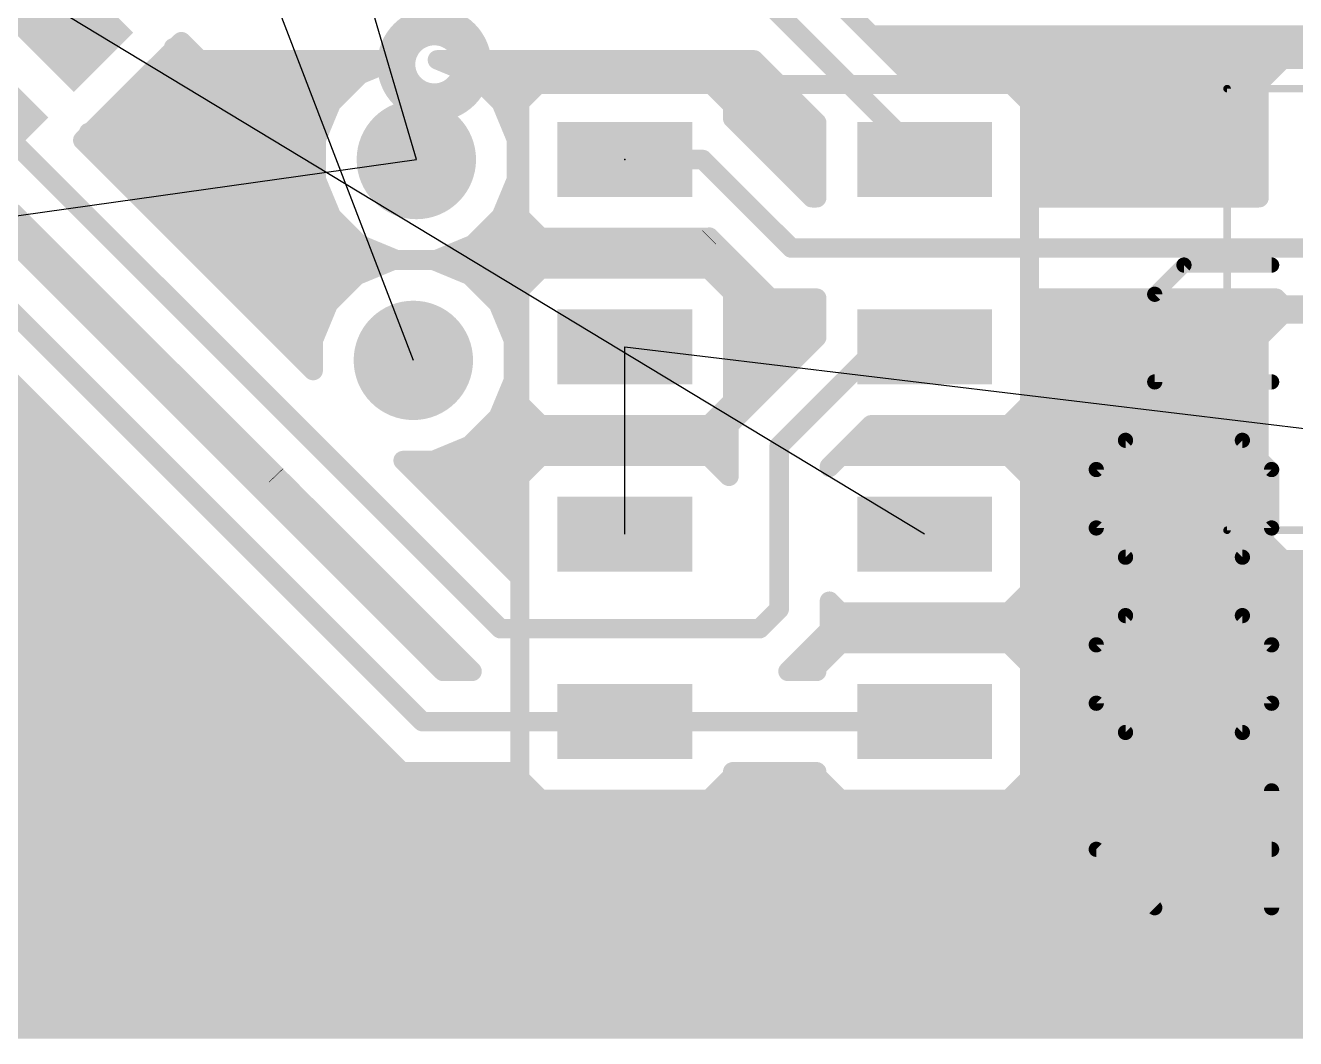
# Model space of a CAD drawing. Extents: x -13 to 61, y -28 to 85.
# Drawn here: x 29 to 37.47, y 44.14 to 50.89 of the extents above; entities that cross this region are included whole.
import ezdxf

# ---------------------------------------------------------------- set-up
doc = ezdxf.new("R2010")
doc.units = 0
for name, color, linetype in [('1', 22, 'CONTINUOUS'), ('18', 82, 'CONTINUOUS'), ('19', 53, 'CONTINUOUS'), ('21', 253, 'CONTINUOUS'), ('23', 7, 'CONTINUOUS'), ('27', 253, 'CONTINUOUS'), ('39', 22, 'CONTINUOUS'), ('51', 253, 'CONTINUOUS')]:
    doc.layers.add(name, color=color, linetype=linetype)

# ---------------------------------------------------------------- blocks, each defined once
blk = doc.blocks.new('RECT')
blk.add_solid([(-0.5, -0.5), (0.5, -0.5), (-0.5, 0.5), (0.5, 0.5)])
blk = doc.blocks.new('ROUNDV')
at = {"const_width": 0.5}
blk.add_lwpolyline([(0, -0.25, 1), (0, 0.25, 1), (0, -0.25)], format="xyb", dxfattribs=at)

msp = doc.modelspace()

# ---------------------------------------------------------------- linework, layer by layer
at = {"layer": '1', "const_width": 0.13}
for points in [[(34.9538, 50.52), (34.1388, 51.335)], [(34, 51), (35, 50)], [(30.0032, 50.7464), (30.043, 50.7862)], [(30.043, 50.7862), (30.1642, 50.665)], [(34.6438, 50.83), (49.3508, 50.83)], [(29.4376, 50.1807), (29.9909, 50.734)], [(29.9568, 50.7), (30.1292, 50.7)], [(29.9909, 50.734), (29.9909, 50.7464)], [(29.9909, 50.7464), (30.0032, 50.7464)], [(34.7738, 50.7), (49.3508, 50.7)], [(30.1642, 50.665), (31.4694, 50.665)], [(31.4694, 50.665), (31.2315, 50.5665)], [(31.9885, 50.5665), (31.7506, 50.665)], [(31.7506, 50.665), (33.8612, 50.665)], [(33.8612, 50.665), (34.28, 50.2462)], [(37.3882, 50.67), (37.23, 50.5118)], [(38.6118, 50.67), (37.3882, 50.67)], [(29.8268, 50.57), (31.24, 50.57)], [(31.2315, 50.5665), (31.0435, 50.3785)], [(31.98, 50.57), (33.9562, 50.57)], [(32.1765, 50.3785), (31.9885, 50.5665)], [(32.4382, 50.52), (32.28, 50.3618)], [(33.5618, 50.52), (32.4382, 50.52)], [(33.72, 50.3618), (33.5618, 50.52)], [(34.9038, 50.57), (37.2882, 50.57)], [(35.5618, 50.52), (34.9538, 50.52)], [(35.72, 50.3618), (35.5618, 50.52)], [(37.23, 50.5118), (37.23, 49.745)], [(30.9102, 48.13), (28.5355, 50.5047)], [(29.6968, 50.44), (31.105, 50.44)], [(32.115, 50.44), (32.3582, 50.44)], [(33.6418, 50.44), (34.0862, 50.44)], [(35.6418, 50.44), (37.23, 50.44)], [(31.0435, 50.3785), (30.9418, 50.1329)], [(32.2782, 50.1329), (32.1765, 50.3785)], [(32.28, 50.3618), (32.28, 49.6382)], [(33.72, 50.2738), (33.72, 50.3618)], [(35.72, 49.745), (35.72, 50.3618)], [(29.5668, 50.31), (31.0152, 50.31)], [(32.2048, 50.31), (32.28, 50.31)], [(33.72, 50.31), (34.2162, 50.31)], [(33.855, 50.1388), (33.72, 50.2738)], [(35.72, 50.31), (37.23, 50.31)], [(29.4252, 50.1683), (29.4252, 50.1807)], [(29.4252, 50.1807), (29.4376, 50.1807)], [(29.4252, 50.18), (30.9613, 50.18)], [(32.2587, 50.18), (32.28, 50.18)], [(33.8138, 50.18), (34.28, 50.18)], [(34.28, 50.2462), (34.28, 49.745)], [(35.72, 50.18), (37.23, 50.18)], [(29.3854, 50.1286), (29.4252, 50.1683)], [(30.9218, 48.5922), (29.3854, 50.1286)], [(30.9418, 50.1329), (30.9418, 49.8671)], [(32.2782, 49.8671), (32.2782, 50.1329)], [(34.2488, 49.745), (33.855, 50.1388)], [(29.464, 50.05), (30.9418, 50.05)], [(32.2782, 50.05), (32.28, 50.05)], [(33.9438, 50.05), (34.28, 50.05)], [(35.72, 50.05), (37.23, 50.05)], [(27.9698, 49.9302), (31.65, 46.25)], [(29.594, 49.92), (30.9418, 49.92)], [(32.2782, 49.92), (32.28, 49.92)], [(33.52, 50), (33, 50)], [(34.11, 49.41), (33.52, 50)], [(34.0738, 49.92), (34.28, 49.92)], [(35.72, 49.92), (37.23, 49.92)], [(30.9418, 49.8671), (31.0435, 49.6215)], [(32.1765, 49.6215), (32.2782, 49.8671)], [(29.724, 49.79), (30.9737, 49.79)], [(32.2463, 49.79), (32.28, 49.79)], [(34.2038, 49.79), (34.28, 49.79)], [(35.72, 49.79), (37.23, 49.79)], [(34.28, 49.745), (34.2488, 49.745)], [(37.23, 49.745), (35.72, 49.745)], [(28.9116, 49.6548), (30.6729, 47.8936)], [(29.854, 49.66), (31.0276, 49.66)], [(31.0435, 49.6215), (31.2315, 49.4335)], [(31.9885, 49.4335), (32.1765, 49.6215)], [(32.1924, 49.66), (32.28, 49.66)], [(32.28, 49.6382), (32.4382, 49.48)], [(31.7888, 46.585), (28.8153, 49.5585)], [(28.8438, 49.53), (29.0364, 49.53)], [(29.984, 49.53), (31.135, 49.53)], [(32.085, 49.53), (32.3882, 49.53)], [(31.2315, 49.4335), (31.4771, 49.3318)], [(31.7429, 49.3318), (31.9885, 49.4335)], [(32.4382, 49.48), (33.5618, 49.48)], [(33.5618, 49.48), (33.564, 49.4822)], [(33.564, 49.4822), (33.9712, 49.075)], [(37.56, 49.41), (34.11, 49.41)], [(28.9738, 49.4), (29.1664, 49.4)], [(30.114, 49.4), (31.3124, 49.4)], [(31.4571, 49.3282), (31.2115, 49.2265)], [(31.7229, 49.3282), (31.4571, 49.3282)], [(31.4771, 49.3318), (31.7429, 49.3318)], [(31.9685, 49.2265), (31.7229, 49.3282)], [(31.9076, 49.4), (33.6462, 49.4)], [(29.1038, 49.27), (29.2964, 49.27)], [(30.244, 49.27), (31.3166, 49.27)], [(31.8634, 49.27), (33.7762, 49.27)], [(32.4382, 49.27), (32.28, 49.1118)], [(33.5618, 49.27), (32.4382, 49.27)], [(33.72, 49.1118), (33.5618, 49.27)], [(31.2115, 49.2265), (31.0235, 49.0385)], [(32.1565, 49.0385), (31.9685, 49.2265)], [(28.3415, 49.0847), (31.315, 46.1112)], [(29.2338, 49.14), (29.4264, 49.14)], [(30.374, 49.14), (31.125, 49.14)], [(32.055, 49.14), (32.3082, 49.14)], [(32.28, 49.1118), (32.28, 48.3882)], [(33.6918, 49.14), (33.9062, 49.14)], [(33.72, 48.3882), (33.72, 49.1118)], [(33.9712, 49.075), (34.28, 49.075)], [(34.28, 49.075), (34.28, 48.8138)], [(35.72, 48.3882), (35.72, 49.075)], [(35.72, 49.075), (37.3432, 49.075)], [(37.3432, 49.075), (37.3882, 49.03)], [(29.3638, 49.01), (29.5564, 49.01)], [(30.504, 49.01), (31.0117, 49.01)], [(31.0235, 49.0385), (30.9218, 48.7929)], [(32.2582, 48.7929), (32.1565, 49.0385)], [(32.1683, 49.01), (32.28, 49.01)], [(33.72, 49.01), (34.28, 49.01)], [(35.72, 49.01), (49.3508, 49.01)], [(37.3882, 49.03), (38.6118, 49.03)], [(37.3882, 48.97), (37.23, 48.8118)], [(38.6118, 48.97), (37.3882, 48.97)], [(29.4938, 48.88), (29.6864, 48.88)], [(30.634, 48.88), (30.9579, 48.88)], [(32.2221, 48.88), (32.28, 48.88)], [(33.72, 48.88), (34.28, 48.88)], [(35.72, 48.88), (37.2982, 48.88)], [(29.6238, 48.75), (29.8164, 48.75)], [(30.764, 48.75), (30.9218, 48.75)], [(30.9218, 48.7929), (30.9218, 48.5922)], [(32.2582, 48.5271), (32.2582, 48.7929)], [(32.2582, 48.75), (32.28, 48.75)], [(34.28, 48.8138), (33.695, 48.2288)], [(33.72, 48.75), (34.2162, 48.75)], [(34.03, 48.09), (34.69, 48.75)], [(34.69, 48.75), (35, 48.75)], [(35.72, 48.75), (37.23, 48.75)], [(37.23, 48.8118), (37.23, 47.4882)], [(29.7538, 48.62), (29.9464, 48.62)], [(30.894, 48.62), (30.9218, 48.62)], [(32.2582, 48.62), (32.28, 48.62)], [(33.72, 48.62), (34.0862, 48.62)], [(35.72, 48.62), (37.23, 48.62)], [(29.8838, 48.49), (30.0764, 48.49)], [(32.1565, 48.2815), (32.2582, 48.5271)], [(32.2428, 48.49), (32.28, 48.49)], [(33.72, 48.49), (33.9562, 48.49)], [(35.72, 48.49), (37.23, 48.49)], [(27.6168, 48.36), (29.0662, 48.36)], [(30.0138, 48.36), (30.2064, 48.36)], [(32.189, 48.36), (32.3082, 48.36)], [(32.28, 48.3882), (32.4382, 48.23)], [(33.5618, 48.23), (33.72, 48.3882)], [(33.6918, 48.36), (33.8262, 48.36)], [(35.5618, 48.23), (35.72, 48.3882)], [(35.6918, 48.36), (37.23, 48.36)], [(27.4868, 48.23), (29.1962, 48.23)], [(30.1438, 48.23), (30.3364, 48.23)], [(31.9685, 48.0935), (32.1565, 48.2815)], [(32.105, 48.23), (32.4382, 48.23)], [(32.4382, 48.23), (33.5618, 48.23)], [(33.5618, 48.23), (33.6962, 48.23)], [(33.695, 48.2288), (33.695, 47.9512)], [(34.365, 47.9512), (34.6438, 48.23)], [(34.6438, 48.23), (35.5618, 48.23)], [(35.5618, 48.23), (37.23, 48.23)], [(27.3568, 48.1), (29.3262, 48.1)], [(30.2738, 48.1), (30.4664, 48.1)], [(31.0102, 48.0298), (30.9102, 48.13)], [(31.7229, 47.9918), (31.9685, 48.0935)], [(31.975, 48.1), (33.695, 48.1)], [(34.03, 48.09), (34.03, 47)], [(34.5138, 48.1), (37.23, 48.1)], [(27.2268, 47.97), (29.4562, 47.97)], [(30.4038, 47.97), (30.5964, 47.97)], [(32.17, 46.87), (31.0102, 48.0298)], [(32.28, 47.2338), (31.522, 47.9918)], [(31.522, 47.9918), (31.7229, 47.9918)], [(31.5438, 47.97), (32.3882, 47.97)], [(32.4382, 48.02), (32.28, 47.8618)], [(33.5618, 48.02), (32.4382, 48.02)], [(33.695, 47.8868), (33.5618, 48.02)], [(33.6118, 47.97), (33.695, 47.97)], [(34.4382, 48.02), (34.365, 47.9468)], [(34.3838, 47.97), (34.3882, 47.97)], [(35.5618, 48.02), (34.4382, 48.02)], [(35.72, 47.8618), (35.5618, 48.02)], [(35.6118, 47.97), (37.23, 47.97)], [(30.6729, 47.8936), (30.6752, 47.8912)], [(30.6752, 47.8912), (30.6752, 47.891)], [(30.6752, 47.891), (30.7724, 47.7938)], [(33.695, 47.9512), (33.695, 47.8868)], [(34.365, 47.9468), (34.365, 47.9512)], [(27.0968, 47.84), (29.5862, 47.84)], [(30.5338, 47.84), (30.7262, 47.84)], [(31.6738, 47.84), (32.28, 47.84)], [(32.28, 47.8618), (32.28, 47.2338)], [(35.72, 47.1382), (35.72, 47.8618)], [(35.72, 47.84), (37.23, 47.84)], [(30.7724, 47.7938), (30.8711, 47.6949)], [(26.9668, 47.71), (29.7162, 47.71)], [(30.6638, 47.71), (30.8561, 47.71)], [(30.8711, 47.6949), (30.8713, 47.6949)], [(30.8713, 47.6949), (31.9812, 46.585)], [(31.8038, 47.71), (32.28, 47.71)], [(35.72, 47.71), (37.23, 47.71)], [(26.8368, 47.58), (29.8462, 47.58)], [(30.7938, 47.58), (30.9862, 47.58)], [(31.9338, 47.58), (32.28, 47.58)], [(35.72, 47.58), (37.23, 47.58)], [(37.23, 47.4882), (37.3882, 47.33)], [(26.7068, 47.45), (29.9762, 47.45)], [(30.9238, 47.45), (31.1162, 47.45)], [(32.0638, 47.45), (32.28, 47.45)], [(35.72, 47.45), (37.2682, 47.45)], [(0.6492, 47.32), (30.1062, 47.32)], [(31.0538, 47.32), (31.2462, 47.32)], [(32.1938, 47.32), (32.28, 47.32)], [(35.72, 47.32), (49.3508, 47.32)], [(37.3882, 47.33), (38.6118, 47.33)], [(0.6492, 47.19), (30.2362, 47.19)], [(31.1838, 47.19), (31.3762, 47.19)], [(35.5618, 46.98), (35.72, 47.1382)], [(35.72, 47.19), (49.3508, 47.19)], [(0.6492, 47.06), (30.3662, 47.06)], [(31.3138, 47.06), (31.5062, 47.06)], [(34.365, 46.8612), (34.365, 47.0532)], [(34.365, 47.0532), (34.4382, 46.98)], [(35.6418, 47.06), (49.3508, 47.06)], [(34.03, 47), (33.9, 46.87)], [(34.4382, 46.98), (35.5618, 46.98)], [(0.6492, 46.93), (30.4962, 46.93)], [(31.4438, 46.93), (31.6362, 46.93)], [(33.9, 46.87), (32.17, 46.87)], [(34.365, 46.93), (49.3508, 46.93)], [(0.6492, 46.8), (30.6262, 46.8)], [(31.5738, 46.8), (31.7662, 46.8)], [(34.235, 46.7312), (34.365, 46.8612)], [(34.3038, 46.8), (49.3508, 46.8)], [(34.0888, 46.585), (34.235, 46.7312)], [(34.235, 46.7312), (34.235, 46.7312)], [(34.4382, 46.77), (34.28, 46.6118)], [(35.5618, 46.77), (34.4382, 46.77)], [(35.72, 46.6118), (35.5618, 46.77)], [(0.6492, 46.67), (30.7562, 46.67)], [(31.7038, 46.67), (31.8962, 46.67)], [(34.1738, 46.67), (34.3382, 46.67)], [(35.6618, 46.67), (49.3508, 46.67)], [(0.6492, 46.54), (30.8862, 46.54)], [(31.9812, 46.585), (31.7888, 46.585)], [(34.28, 46.585), (34.0888, 46.585)], [(34.28, 46.6118), (34.28, 46.585)], [(35.72, 45.8882), (35.72, 46.6118)], [(35.72, 46.54), (49.3508, 46.54)], [(0.6492, 46.41), (31.0162, 46.41)], [(35.72, 46.41), (49.3508, 46.41)], [(0.6492, 46.28), (31.1462, 46.28)], [(35.72, 46.28), (49.3508, 46.28)], [(31.65, 46.25), (33, 46.25)], [(35, 46.25), (33, 46.25)], [(0.6492, 46.15), (31.2762, 46.15)], [(31.315, 46.1112), (31.5112, 45.915)], [(35.72, 46.15), (49.3508, 46.15)], [(0.6492, 46.02), (31.4062, 46.02)], [(35.72, 46.02), (49.3508, 46.02)], [(0.6492, 45.89), (32.28, 45.89)], [(31.5112, 45.915), (32.28, 45.915)], [(32.28, 45.915), (32.28, 45.8882)], [(32.28, 45.8882), (32.4382, 45.73)], [(33.5618, 45.73), (33.72, 45.8882)], [(33.72, 45.8882), (33.72, 45.915)], [(33.72, 45.915), (34.28, 45.915)], [(33.72, 45.89), (34.28, 45.89)], [(34.28, 45.915), (34.28, 45.8882)], [(34.28, 45.8882), (34.4382, 45.73)], [(35.5618, 45.73), (35.72, 45.8882)], [(35.72, 45.89), (49.3508, 45.89)], [(0.6492, 45.76), (32.4082, 45.76)], [(32.4382, 45.73), (33.5618, 45.73)], [(33.5918, 45.76), (34.4082, 45.76)], [(34.4382, 45.73), (35.5618, 45.73)], [(35.5918, 45.76), (49.3508, 45.76)], [(0.6492, 45.63), (49.3508, 45.63)], [(0.6492, 45.5), (49.3508, 45.5)], [(0.6492, 45.37), (49.3508, 45.37)], [(0.6492, 45.24), (49.3508, 45.24)], [(0.6492, 45.11), (49.3508, 45.11)], [(0.6492, 44.98), (49.3508, 44.98)], [(0.6492, 44.85), (49.3508, 44.85)], [(0.6492, 44.72), (49.3508, 44.72)], [(0.6492, 44.59), (49.3508, 44.59)], [(0.6492, 44.46), (49.3508, 44.46)], [(0.6492, 44.33), (49.3508, 44.33)], [(0.6492, 44.2), (49.3508, 44.2)]]:
    msp.add_lwpolyline(points, dxfattribs=at)
at = {"layer": '1', "const_width": 0.065}
for points in [[(30.066, 50.8091, 1), (30.02, 50.7632)], [(30.066, 50.7632, 1), (30.02, 50.8091)], [(34.6438, 50.8625, 1), (34.6438, 50.7975)], [(29.9568, 50.7325, 1), (29.9568, 50.6675)], [(30.0234, 50.7464, 1), (29.9584, 50.7464)], [(29.9909, 50.7789, 1), (29.9909, 50.7139)], [(29.9584, 50.734, 1), (30.0234, 50.734)], [(30.0138, 50.711, 1), (29.9679, 50.757)], [(29.9803, 50.7694, 1), (30.0262, 50.7234)], [(30.0032, 50.7139, 1), (30.0032, 50.7789)], [(30.1292, 50.6675, 1), (30.1292, 50.7325)], [(34.7738, 50.7325, 1), (34.7738, 50.6675)], [(30.1642, 50.6975, 1), (30.1642, 50.6325)], [(30.1412, 50.642, 1), (30.1872, 50.688)], [(31.4818, 50.635, 1), (31.4569, 50.695)], [(31.4694, 50.6325, 1), (31.4694, 50.6975)], [(31.7506, 50.6975, 1), (31.7506, 50.6325)], [(31.7631, 50.695, 1), (31.7382, 50.635)], [(33.8842, 50.688, 1), (33.8383, 50.642)], [(33.8612, 50.6325, 1), (33.8612, 50.6975)], [(37.3882, 50.7025, 1), (37.3882, 50.6375)], [(37.4111, 50.647, 1), (37.3652, 50.693)], [(29.8268, 50.6025, 1), (29.8268, 50.5375)], [(31.2191, 50.5965, 1), (31.2439, 50.5364)], [(31.2545, 50.5435, 1), (31.2085, 50.5894)], [(31.24, 50.5375, 1), (31.24, 50.6025)], [(31.98, 50.6025, 1), (31.98, 50.5375)], [(32.0115, 50.5894, 1), (31.9655, 50.5435)], [(31.9761, 50.5364, 1), (32.0009, 50.5965)], [(32.4382, 50.5525, 1), (32.4382, 50.4875)], [(32.4611, 50.497, 1), (32.4152, 50.543)], [(33.5848, 50.543, 1), (33.5389, 50.497)], [(33.5618, 50.4875, 1), (33.5618, 50.5525)], [(33.9562, 50.5375, 1), (33.9562, 50.6025)], [(34.9038, 50.6025, 1), (34.9038, 50.5375)], [(34.9538, 50.5525, 1), (34.9538, 50.4875)], [(34.9308, 50.497, 1), (34.9767, 50.543)], [(35.5848, 50.543, 1), (35.5389, 50.497)], [(35.5618, 50.4875, 1), (35.5618, 50.5525)], [(37.2625, 50.5118, 1), (37.1975, 50.5118)], [(37.2882, 50.5375, 1), (37.2882, 50.6025)], [(29.6968, 50.4725, 1), (29.6968, 50.4075)], [(31.105, 50.4075, 1), (31.105, 50.4725)], [(32.115, 50.4725, 1), (32.115, 50.4075)], [(32.3582, 50.4075, 1), (32.3582, 50.4725)], [(33.6418, 50.4725, 1), (33.6418, 50.4075)], [(34.0862, 50.4075, 1), (34.0862, 50.4725)], [(35.6418, 50.4725, 1), (35.6418, 50.4075)], [(37.207, 50.5348, 1), (37.253, 50.4889)], [(37.23, 50.4075, 1), (37.23, 50.4725)], [(31.0205, 50.4015, 1), (31.0665, 50.3555)], [(31.0736, 50.3661, 1), (31.0135, 50.3909)], [(32.2065, 50.3909, 1), (32.1464, 50.3661)], [(32.1535, 50.3555, 1), (32.1994, 50.4015)], [(32.3125, 50.3618, 1), (32.2475, 50.3618)], [(32.257, 50.3848, 1), (32.303, 50.3389)], [(33.7525, 50.3618, 1), (33.6875, 50.3618)], [(33.697, 50.3389, 1), (33.743, 50.3848)], [(35.7525, 50.3618, 1), (35.6875, 50.3618)], [(35.697, 50.3389, 1), (35.743, 50.3848)], [(29.5668, 50.3425, 1), (29.5668, 50.2775)], [(31.0152, 50.2775, 1), (31.0152, 50.3425)], [(32.2048, 50.3425, 1), (32.2048, 50.2775)], [(32.28, 50.2775, 1), (32.28, 50.3425)], [(33.72, 50.3425, 1), (33.72, 50.2775)], [(33.743, 50.2967, 1), (33.697, 50.2508)], [(34.2162, 50.2775, 1), (34.2162, 50.3425)], [(35.72, 50.3425, 1), (35.72, 50.2775)], [(37.23, 50.2775, 1), (37.23, 50.3425)], [(29.4577, 50.1807, 1), (29.3927, 50.1807)], [(29.4252, 50.2132, 1), (29.4252, 50.1482)], [(29.4252, 50.2125, 1), (29.4252, 50.1475)], [(29.4376, 50.1482, 1), (29.4376, 50.2132)], [(30.9613, 50.1475, 1), (30.9613, 50.2125)], [(32.2587, 50.2125, 1), (32.2587, 50.1475)], [(32.28, 50.1475, 1), (32.28, 50.2125)], [(33.6875, 50.2738, 1), (33.7525, 50.2738)], [(33.8138, 50.2125, 1), (33.8138, 50.1475)], [(34.3125, 50.2462, 1), (34.2475, 50.2462)], [(34.257, 50.2233, 1), (34.303, 50.2692)], [(34.28, 50.1475, 1), (34.28, 50.2125)], [(35.72, 50.2125, 1), (35.72, 50.1475)], [(37.23, 50.1475, 1), (37.23, 50.2125)], [(29.4084, 50.1515, 1), (29.3624, 50.1056)], [(29.3624, 50.1515, 1), (29.4084, 50.1056)], [(29.3927, 50.1683, 1), (29.4577, 50.1683)], [(29.4481, 50.1453, 1), (29.4022, 50.1913)], [(29.4146, 50.2037, 1), (29.4605, 50.1577)], [(30.9743, 50.1329, 1), (30.9093, 50.1329)], [(30.9118, 50.1453, 1), (30.9718, 50.1205)], [(32.3107, 50.1329, 1), (32.2457, 50.1329)], [(32.2482, 50.1205, 1), (32.3082, 50.1453)], [(33.878, 50.1617, 1), (33.832, 50.1158)], [(33.832, 50.1158, 1), (33.878, 50.1617)], [(29.464, 50.0825, 1), (29.464, 50.0175)], [(30.9418, 50.0175, 1), (30.9418, 50.0825)], [(32.2782, 50.0825, 1), (32.2782, 50.0175)], [(32.28, 50.0175, 1), (32.28, 50.0825)], [(33.9438, 50.0825, 1), (33.9438, 50.0175)], [(34.28, 50.0175, 1), (34.28, 50.0825)], [(35.72, 50.0825, 1), (35.72, 50.0175)], [(37.23, 50.0175, 1), (37.23, 50.0825)], [(29.594, 49.9525, 1), (29.594, 49.8875)], [(30.9418, 49.8875, 1), (30.9418, 49.9525)], [(32.2782, 49.9525, 1), (32.2782, 49.8875)], [(32.28, 49.8875, 1), (32.28, 49.9525)], [(33, 50.0325, 1), (33, 49.9675)], [(33.543, 50.023, 1), (33.497, 49.977)], [(33.52, 49.9675, 1), (33.52, 50.0325)], [(34.0738, 49.9525, 1), (34.0738, 49.8875)], [(34.28, 49.8875, 1), (34.28, 49.9525)], [(34.977, 49.977, 1), (35.023, 50.023)], [(35.72, 49.9525, 1), (35.72, 49.8875)], [(37.23, 49.8875, 1), (37.23, 49.9525)], [(30.9718, 49.8795, 1), (30.9118, 49.8546)], [(30.9093, 49.8671, 1), (30.9743, 49.8671)], [(32.2457, 49.8671, 1), (32.3107, 49.8671)], [(32.3082, 49.8546, 1), (32.2482, 49.8795)], [(29.724, 49.8225, 1), (29.724, 49.7575)], [(30.9737, 49.7575, 1), (30.9737, 49.8225)], [(32.2463, 49.8225, 1), (32.2463, 49.7575)], [(32.28, 49.7575, 1), (32.28, 49.8225)], [(34.2038, 49.8225, 1), (34.2038, 49.7575)], [(34.28, 49.7575, 1), (34.28, 49.8225)], [(35.72, 49.8225, 1), (35.72, 49.7575)], [(37.23, 49.7575, 1), (37.23, 49.8225)], [(34.2488, 49.7775, 1), (34.2488, 49.7125)], [(34.2258, 49.722, 1), (34.2717, 49.768)], [(34.2475, 49.745, 1), (34.3125, 49.745)], [(34.28, 49.7125, 1), (34.28, 49.7775)], [(35.72, 49.7775, 1), (35.72, 49.7125)], [(35.6875, 49.745, 1), (35.7525, 49.745)], [(37.1975, 49.745, 1), (37.2625, 49.745)], [(37.23, 49.7125, 1), (37.23, 49.7775)], [(29.854, 49.6925, 1), (29.854, 49.6275)], [(31.0665, 49.6445, 1), (31.0205, 49.5985)], [(31.0135, 49.6091, 1), (31.0736, 49.6339)], [(31.0276, 49.6275, 1), (31.0276, 49.6925)], [(32.1464, 49.6339, 1), (32.2065, 49.6091)], [(32.1994, 49.5985, 1), (32.1535, 49.6445)], [(32.1924, 49.6925, 1), (32.1924, 49.6275)], [(32.303, 49.6611, 1), (32.257, 49.6152)], [(32.2475, 49.6382, 1), (32.3125, 49.6382)], [(32.28, 49.6275, 1), (32.28, 49.6925)], [(29.0364, 49.4975, 1), (29.0364, 49.5625)], [(29.984, 49.5625, 1), (29.984, 49.4975)], [(31.135, 49.4975, 1), (31.135, 49.5625)], [(32.085, 49.5625, 1), (32.085, 49.4975)], [(32.3882, 49.4975, 1), (32.3882, 49.5625)], [(31.2439, 49.4636, 1), (31.2191, 49.4035)], [(31.2085, 49.4105, 1), (31.2545, 49.4565)], [(31.9655, 49.4565, 1), (32.0115, 49.4105)], [(32.0009, 49.4035, 1), (31.9761, 49.4636)], [(32.4382, 49.5125, 1), (32.4382, 49.4475)], [(32.4152, 49.457, 1), (32.4611, 49.503)], [(33.5388, 49.503, 1), (33.5848, 49.457)], [(33.587, 49.5052, 1), (33.5411, 49.4592)], [(33.587, 49.4592, 1), (33.541, 49.5052)], [(33.5618, 49.4475, 1), (33.5618, 49.5125)], [(34.11, 49.4425, 1), (34.11, 49.3775)], [(28.9738, 49.4325, 1), (28.9738, 49.3675)], [(29.1664, 49.3675, 1), (29.1664, 49.4325)], [(30.114, 49.4325, 1), (30.114, 49.3675)], [(31.3124, 49.3675, 1), (31.3124, 49.4325)], [(31.4571, 49.3607, 1), (31.4571, 49.2957)], [(31.4771, 49.3643, 1), (31.4771, 49.2993)], [(31.4695, 49.2982, 1), (31.4446, 49.3582)], [(31.4646, 49.3018, 1), (31.4895, 49.3618)], [(31.7353, 49.3582, 1), (31.7105, 49.2982)], [(31.7305, 49.3618, 1), (31.7553, 49.3018)], [(31.7229, 49.2957, 1), (31.7229, 49.3607)], [(31.7429, 49.2993, 1), (31.7429, 49.3643)], [(31.9076, 49.4325, 1), (31.9076, 49.3675)], [(33.6462, 49.3675, 1), (33.6462, 49.4325)], [(34.087, 49.387, 1), (34.133, 49.433)], [(29.1038, 49.3025, 1), (29.1038, 49.2375)], [(29.2964, 49.2375, 1), (29.2964, 49.3025)], [(30.244, 49.3025, 1), (30.244, 49.2375)], [(31.3166, 49.2375, 1), (31.3166, 49.3025)], [(31.8634, 49.3025, 1), (31.8634, 49.2375)], [(32.4382, 49.3025, 1), (32.4382, 49.2375)], [(32.4611, 49.247, 1), (32.4152, 49.293)], [(33.5848, 49.293, 1), (33.5389, 49.247)], [(33.5618, 49.2375, 1), (33.5618, 49.3025)], [(33.7762, 49.2375, 1), (33.7762, 49.3025)], [(31.1991, 49.2565, 1), (31.2239, 49.1964)], [(31.2345, 49.2035, 1), (31.1885, 49.2494)], [(31.9915, 49.2494, 1), (31.9455, 49.2035)], [(31.9561, 49.1964, 1), (31.9809, 49.2565)], [(29.2338, 49.1725, 1), (29.2338, 49.1075)], [(29.4264, 49.1075, 1), (29.4264, 49.1725)], [(30.374, 49.1725, 1), (30.374, 49.1075)], [(31.125, 49.1075, 1), (31.125, 49.1725)], [(32.055, 49.1725, 1), (32.055, 49.1075)], [(32.3125, 49.1118, 1), (32.2475, 49.1118)], [(32.257, 49.1348, 1), (32.303, 49.0889)], [(32.3082, 49.1075, 1), (32.3082, 49.1725)], [(33.6918, 49.1725, 1), (33.6918, 49.1075)], [(33.7525, 49.1118, 1), (33.6875, 49.1118)], [(33.697, 49.0889, 1), (33.743, 49.1348)], [(33.9062, 49.1075, 1), (33.9062, 49.1725)], [(33.9712, 49.1075, 1), (33.9712, 49.0425)], [(34.3125, 49.075, 1), (34.2475, 49.075)], [(34.28, 49.0425, 1), (34.28, 49.1075)], [(35.7525, 49.075, 1), (35.6875, 49.075)], [(35.72, 49.1075, 1), (35.72, 49.0425)], [(37.3661, 49.098, 1), (37.3202, 49.052)], [(37.3432, 49.0425, 1), (37.3432, 49.1075)], [(29.3638, 49.0425, 1), (29.3638, 48.9775)], [(29.5564, 48.9775, 1), (29.5564, 49.0425)], [(30.504, 49.0425, 1), (30.504, 48.9775)], [(31.0005, 49.0615, 1), (31.0465, 49.0155)], [(31.0536, 49.0261, 1), (30.9935, 49.0509)], [(31.0117, 48.9775, 1), (31.0117, 49.0425)], [(32.1865, 49.0509, 1), (32.1264, 49.0261)], [(32.1335, 49.0155, 1), (32.1794, 49.0615)], [(32.1683, 49.0425, 1), (32.1683, 48.9775)], [(32.28, 48.9775, 1), (32.28, 49.0425)], [(33.72, 49.0425, 1), (33.72, 48.9775)], [(33.9483, 49.052, 1), (33.9942, 49.098)], [(34.28, 48.9775, 1), (34.28, 49.0425)], [(35.72, 49.0425, 1), (35.72, 48.9775)], [(37.3882, 49.0625, 1), (37.3882, 48.9975)], [(37.3652, 49.007, 1), (37.4111, 49.053)], [(37.3882, 49.0025, 1), (37.3882, 48.9375)], [(37.4111, 48.947, 1), (37.3652, 48.993)], [(29.4938, 48.9125, 1), (29.4938, 48.8475)], [(29.6864, 48.8475, 1), (29.6864, 48.9125)], [(30.634, 48.9125, 1), (30.634, 48.8475)], [(30.9579, 48.8475, 1), (30.9579, 48.9125)], [(32.2221, 48.9125, 1), (32.2221, 48.8475)], [(32.28, 48.8475, 1), (32.28, 48.9125)], [(33.72, 48.9125, 1), (33.72, 48.8475)], [(34.28, 48.8475, 1), (34.28, 48.9125)], [(35.72, 48.9125, 1), (35.72, 48.8475)], [(37.2982, 48.8475, 1), (37.2982, 48.9125)], [(29.6238, 48.7825, 1), (29.6238, 48.7175)], [(29.8164, 48.7175, 1), (29.8164, 48.7825)], [(30.764, 48.7825, 1), (30.764, 48.7175)], [(30.9543, 48.7929, 1), (30.8893, 48.7929)], [(30.8918, 48.8053, 1), (30.9518, 48.7805)], [(30.9218, 48.7175, 1), (30.9218, 48.7825)], [(32.2907, 48.7929, 1), (32.2257, 48.7929)], [(32.2582, 48.7825, 1), (32.2582, 48.7175)], [(32.2282, 48.7805, 1), (32.2882, 48.8053)], [(32.28, 48.7175, 1), (32.28, 48.7825)], [(33.72, 48.7825, 1), (33.72, 48.7175)], [(34.2162, 48.7175, 1), (34.2162, 48.7825)], [(34.2475, 48.8138, 1), (34.3125, 48.8138)], [(34.303, 48.7908, 1), (34.257, 48.8367)], [(34.69, 48.7825, 1), (34.69, 48.7175)], [(34.713, 48.727, 1), (34.667, 48.773)], [(35, 48.7175, 1), (35, 48.7825)], [(35.72, 48.7825, 1), (35.72, 48.7175)], [(37.2625, 48.8118, 1), (37.1975, 48.8118)], [(37.207, 48.8348, 1), (37.253, 48.7889)], [(37.23, 48.7175, 1), (37.23, 48.7825)], [(29.7538, 48.6525, 1), (29.7538, 48.5875)], [(29.9464, 48.5875, 1), (29.9464, 48.6525)], [(30.894, 48.6525, 1), (30.894, 48.5875)], [(30.8988, 48.5692, 1), (30.9448, 48.6151)], [(30.9218, 48.5875, 1), (30.9218, 48.6525)], [(32.2582, 48.6525, 1), (32.2582, 48.5875)], [(32.28, 48.5875, 1), (32.28, 48.6525)], [(33.72, 48.6525, 1), (33.72, 48.5875)], [(34.0862, 48.5875, 1), (34.0862, 48.6525)], [(35.72, 48.6525, 1), (35.72, 48.5875)], [(37.23, 48.5875, 1), (37.23, 48.6525)], [(29.8838, 48.5225, 1), (29.8838, 48.4575)], [(30.0764, 48.4575, 1), (30.0764, 48.5225)], [(30.8893, 48.5922, 1), (30.9543, 48.5922)], [(32.2428, 48.5225, 1), (32.2428, 48.4575)], [(32.2257, 48.5271, 1), (32.2907, 48.5271)], [(32.2882, 48.5146, 1), (32.2282, 48.5395)], [(32.28, 48.4575, 1), (32.28, 48.5225)], [(33.72, 48.5225, 1), (33.72, 48.4575)], [(33.9562, 48.4575, 1), (33.9562, 48.5225)], [(35.72, 48.5225, 1), (35.72, 48.4575)], [(37.23, 48.4575, 1), (37.23, 48.5225)], [(29.0662, 48.3275, 1), (29.0662, 48.3925)], [(30.0138, 48.3925, 1), (30.0138, 48.3275)], [(30.2064, 48.3275, 1), (30.2064, 48.3925)], [(32.189, 48.3925, 1), (32.189, 48.3275)], [(32.303, 48.4111, 1), (32.257, 48.3652)], [(32.2475, 48.3882, 1), (32.3125, 48.3882)], [(32.3082, 48.3275, 1), (32.3082, 48.3925)], [(33.6918, 48.3925, 1), (33.6918, 48.3275)], [(33.6875, 48.3882, 1), (33.7525, 48.3882)], [(33.743, 48.3652, 1), (33.697, 48.4111)], [(33.8262, 48.3275, 1), (33.8262, 48.3925)], [(35.6918, 48.3925, 1), (35.6918, 48.3275)], [(35.6875, 48.3882, 1), (35.7525, 48.3882)], [(35.743, 48.3652, 1), (35.697, 48.4111)], [(37.23, 48.3275, 1), (37.23, 48.3925)], [(29.1962, 48.1975, 1), (29.1962, 48.2625)], [(30.1438, 48.2625, 1), (30.1438, 48.1975)], [(30.3364, 48.1975, 1), (30.3364, 48.2625)], [(32.105, 48.2625, 1), (32.105, 48.1975)], [(32.1264, 48.2939, 1), (32.1865, 48.2691)], [(32.1794, 48.2585, 1), (32.1335, 48.3045)], [(32.4382, 48.2625, 1), (32.4382, 48.1975)], [(32.4382, 48.1975, 1), (32.4382, 48.2625)], [(33.5618, 48.2625, 1), (33.5618, 48.1975)], [(33.5618, 48.1975, 1), (33.5618, 48.2625)], [(33.7275, 48.2288, 1), (33.6625, 48.2288)], [(33.6962, 48.1975, 1), (33.6962, 48.2625)], [(34.6438, 48.2625, 1), (34.6438, 48.1975)], [(34.6667, 48.207, 1), (34.6208, 48.253)], [(35.5618, 48.2625, 1), (35.5618, 48.1975)], [(35.5618, 48.1975, 1), (35.5618, 48.2625)], [(37.23, 48.1975, 1), (37.23, 48.2625)], [(32.4152, 48.207, 1), (32.4611, 48.253)], [(33.5389, 48.253, 1), (33.5848, 48.207)], [(33.672, 48.2517, 1), (33.718, 48.2058)], [(35.5389, 48.253, 1), (35.5848, 48.207)], [(29.3262, 48.0675, 1), (29.3262, 48.1325)], [(30.2738, 48.1325, 1), (30.2738, 48.0675)], [(30.4664, 48.0675, 1), (30.4664, 48.1325)], [(30.9332, 48.153, 1), (30.8872, 48.107)], [(30.8872, 48.107, 1), (30.9332, 48.153)], [(31.9455, 48.1165, 1), (31.9915, 48.0705)], [(31.975, 48.1325, 1), (31.975, 48.0675)], [(31.9809, 48.0635, 1), (31.9561, 48.1236)], [(33.695, 48.0675, 1), (33.695, 48.1325)], [(34.0625, 48.09, 1), (33.9975, 48.09)], [(34.007, 48.113, 1), (34.053, 48.067)], [(34.5138, 48.1325, 1), (34.5138, 48.0675)], [(37.23, 48.0675, 1), (37.23, 48.1325)], [(29.4562, 47.9375, 1), (29.4562, 48.0025)], [(30.4038, 48.0025, 1), (30.4038, 47.9375)], [(30.5964, 47.9375, 1), (30.5964, 48.0025)], [(31.0332, 48.0528, 1), (30.9872, 48.0068)], [(30.9872, 48.0068, 1), (31.0332, 48.0528)], [(31.5449, 48.0148, 1), (31.499, 47.9688)], [(31.522, 48.0243, 1), (31.522, 47.9593)], [(31.5438, 48.0025, 1), (31.5438, 47.9375)], [(31.7105, 48.0218, 1), (31.7353, 47.9618)], [(31.7229, 47.9593, 1), (31.7229, 48.0243)], [(32.3882, 47.9375, 1), (32.3882, 48.0025)], [(32.4382, 48.0525, 1), (32.4382, 47.9875)], [(32.4611, 47.997, 1), (32.4152, 48.043)], [(33.5848, 48.043, 1), (33.5389, 47.997)], [(33.5618, 47.9875, 1), (33.5618, 48.0525)], [(33.6118, 48.0025, 1), (33.6118, 47.9375)], [(33.695, 47.9375, 1), (33.695, 48.0025)], [(34.3838, 48.0025, 1), (34.3838, 47.9375)], [(34.3882, 47.9375, 1), (34.3882, 48.0025)], [(34.4382, 48.0525, 1), (34.4382, 47.9875)], [(34.4611, 47.997, 1), (34.4152, 48.043)], [(35.5848, 48.043, 1), (35.5389, 47.997)], [(35.5618, 47.9875, 1), (35.5618, 48.0525)], [(35.6118, 48.0025, 1), (35.6118, 47.9375)], [(37.23, 47.9375, 1), (37.23, 48.0025)], [(30.6959, 47.9165, 1), (30.6499, 47.8706)], [(30.7077, 47.8912, 1), (30.6427, 47.8912)], [(30.6982, 47.914, 1), (30.6522, 47.8681)], [(30.6499, 47.8706, 1), (30.6958, 47.9165)], [(33.7275, 47.9512, 1), (33.6625, 47.9512)], [(33.6625, 47.9512, 1), (33.7275, 47.9512)], [(34.3975, 47.9512, 1), (34.3325, 47.9512)], [(34.342, 47.9742, 1), (34.388, 47.9283)], [(34.342, 47.9698, 1), (34.388, 47.9239)], [(34.3325, 47.9468, 1), (34.3975, 47.9468)], [(29.5862, 47.8075, 1), (29.5862, 47.8725)], [(30.5338, 47.8725, 1), (30.5338, 47.8075)], [(30.6427, 47.891, 1), (30.7077, 47.891)], [(30.6522, 47.8683, 1), (30.6982, 47.9142)], [(30.7262, 47.8075, 1), (30.7262, 47.8725)], [(31.6738, 47.8725, 1), (31.6738, 47.8075)], [(32.3125, 47.8618, 1), (32.2475, 47.8618)], [(32.257, 47.8848, 1), (32.303, 47.8389)], [(32.28, 47.8075, 1), (32.28, 47.8725)], [(33.6625, 47.8868, 1), (33.7275, 47.8868)], [(33.672, 47.8639, 1), (33.718, 47.9098)], [(35.7525, 47.8618, 1), (35.6875, 47.8618)], [(35.72, 47.8725, 1), (35.72, 47.8075)], [(35.697, 47.8389, 1), (35.743, 47.8848)], [(37.23, 47.8075, 1), (37.23, 47.8725)], [(30.7954, 47.8168, 1), (30.7494, 47.7709)], [(30.7494, 47.7709, 1), (30.7954, 47.8168)], [(29.7162, 47.6775, 1), (29.7162, 47.7425)], [(30.6638, 47.7425, 1), (30.6638, 47.6775)], [(30.8711, 47.7274, 1), (30.8711, 47.6624)], [(30.8943, 47.7179, 1), (30.8483, 47.672)], [(30.8481, 47.672, 1), (30.8941, 47.7179)], [(30.8561, 47.6775, 1), (30.8561, 47.7425)], [(30.8713, 47.6624, 1), (30.8713, 47.7274)], [(31.8038, 47.7425, 1), (31.8038, 47.6775)], [(32.28, 47.6775, 1), (32.28, 47.7425)], [(35.72, 47.7425, 1), (35.72, 47.6775)], [(37.23, 47.6775, 1), (37.23, 47.7425)], [(29.8462, 47.5475, 1), (29.8462, 47.6125)], [(30.7938, 47.6125, 1), (30.7938, 47.5475)], [(30.9862, 47.5475, 1), (30.9862, 47.6125)], [(31.9338, 47.6125, 1), (31.9338, 47.5475)], [(32.28, 47.5475, 1), (32.28, 47.6125)], [(35.72, 47.6125, 1), (35.72, 47.5475)], [(37.23, 47.5475, 1), (37.23, 47.6125)], [(37.253, 47.5111, 1), (37.207, 47.4652)], [(29.9762, 47.4175, 1), (29.9762, 47.4825)], [(30.9238, 47.4825, 1), (30.9238, 47.4175)], [(31.1162, 47.4175, 1), (31.1162, 47.4825)], [(32.0638, 47.4825, 1), (32.0638, 47.4175)], [(32.28, 47.4175, 1), (32.28, 47.4825)], [(35.72, 47.4825, 1), (35.72, 47.4175)], [(37.1975, 47.4882, 1), (37.2625, 47.4882)], [(37.2682, 47.4175, 1), (37.2682, 47.4825)], [(30.1062, 47.2875, 1), (30.1062, 47.3525)], [(31.0538, 47.3525, 1), (31.0538, 47.2875)], [(31.2462, 47.2875, 1), (31.2462, 47.3525)], [(32.1938, 47.3525, 1), (32.1938, 47.2875)], [(32.28, 47.2875, 1), (32.28, 47.3525)], [(35.72, 47.3525, 1), (35.72, 47.2875)], [(37.3882, 47.3625, 1), (37.3882, 47.2975)], [(37.3652, 47.307, 1), (37.4111, 47.353)], [(32.257, 47.2108, 1), (32.303, 47.2567)], [(30.2362, 47.1575, 1), (30.2362, 47.2225)], [(31.1838, 47.2225, 1), (31.1838, 47.1575)], [(31.3762, 47.1575, 1), (31.3762, 47.2225)], [(32.2475, 47.2338, 1), (32.3125, 47.2338)], [(35.72, 47.2225, 1), (35.72, 47.1575)], [(35.743, 47.1152, 1), (35.697, 47.1611)], [(30.3662, 47.0275, 1), (30.3662, 47.0925)], [(31.3138, 47.0925, 1), (31.3138, 47.0275)], [(31.5062, 47.0275, 1), (31.5062, 47.0925)], [(34.3975, 47.0532, 1), (34.3325, 47.0532)], [(34.388, 47.0761, 1), (34.342, 47.0302)], [(35.6418, 47.0925, 1), (35.6418, 47.0275)], [(35.6875, 47.1382, 1), (35.7525, 47.1382)], [(33.9975, 47, 1), (34.0625, 47)], [(34.053, 46.977, 1), (34.007, 47.023)], [(34.4382, 47.0125, 1), (34.4382, 46.9475)], [(34.4152, 46.957, 1), (34.4611, 47.003)], [(35.5389, 47.003, 1), (35.5848, 46.957)], [(35.5618, 46.9475, 1), (35.5618, 47.0125)], [(30.4962, 46.8975, 1), (30.4962, 46.9625)], [(31.4438, 46.9625, 1), (31.4438, 46.8975)], [(31.6362, 46.8975, 1), (31.6362, 46.9625)], [(32.17, 46.9025, 1), (32.17, 46.8375)], [(33.9, 46.8375, 1), (33.9, 46.9025)], [(34.365, 46.9625, 1), (34.365, 46.8975)], [(30.6262, 46.7675, 1), (30.6262, 46.8325)], [(31.5738, 46.8325, 1), (31.5738, 46.7675)], [(31.7662, 46.7675, 1), (31.7662, 46.8325)], [(32.147, 46.847, 1), (32.193, 46.893)], [(33.877, 46.893, 1), (33.923, 46.847)], [(34.3038, 46.8325, 1), (34.3038, 46.7675)], [(34.3325, 46.8612, 1), (34.3975, 46.8612)], [(34.388, 46.8383, 1), (34.342, 46.8842)], [(34.2675, 46.7312, 1), (34.2025, 46.7312)], [(34.212, 46.7542, 1), (34.258, 46.7083)], [(34.2025, 46.7312, 1), (34.2675, 46.7312)], [(34.258, 46.7083, 1), (34.212, 46.7542)], [(34.4382, 46.8025, 1), (34.4382, 46.7375)], [(34.4611, 46.747, 1), (34.4152, 46.793)], [(35.5848, 46.793, 1), (35.5389, 46.747)], [(35.5618, 46.7375, 1), (35.5618, 46.8025)], [(30.7562, 46.6375, 1), (30.7562, 46.7025)], [(31.7038, 46.7025, 1), (31.7038, 46.6375)], [(31.8962, 46.6375, 1), (31.8962, 46.7025)], [(34.1738, 46.7025, 1), (34.1738, 46.6375)], [(34.3382, 46.6375, 1), (34.3382, 46.7025)], [(35.6618, 46.7025, 1), (35.6618, 46.6375)], [(30.8862, 46.5075, 1), (30.8862, 46.5725)], [(31.7888, 46.6175, 1), (31.7888, 46.5525)], [(31.7658, 46.562, 1), (31.8117, 46.608)], [(31.9583, 46.562, 1), (32.0042, 46.608)], [(31.9812, 46.5525, 1), (31.9812, 46.6175)], [(34.0888, 46.6175, 1), (34.0888, 46.5525)], [(34.0658, 46.608, 1), (34.1117, 46.562)], [(34.3125, 46.6118, 1), (34.2475, 46.6118)], [(34.257, 46.6348, 1), (34.303, 46.5889)], [(34.2475, 46.585, 1), (34.3125, 46.585)], [(34.28, 46.5525, 1), (34.28, 46.6175)], [(35.7525, 46.6118, 1), (35.6875, 46.6118)], [(35.72, 46.5725, 1), (35.72, 46.5075)], [(35.697, 46.5889, 1), (35.743, 46.6348)], [(31.0162, 46.3775, 1), (31.0162, 46.4425)], [(35.72, 46.4425, 1), (35.72, 46.3775)], [(31.1462, 46.2475, 1), (31.1462, 46.3125)], [(35.72, 46.3125, 1), (35.72, 46.2475)], [(31.65, 46.2825, 1), (31.65, 46.2175)], [(31.627, 46.227, 1), (31.673, 46.273)], [(33, 46.2825, 1), (33, 46.2175)], [(33, 46.2175, 1), (33, 46.2825)], [(35, 46.2175, 1), (35, 46.2825)], [(31.2762, 46.1175, 1), (31.2762, 46.1825)], [(31.338, 46.1342, 1), (31.292, 46.0883)], [(35.72, 46.1825, 1), (35.72, 46.1175)], [(31.292, 46.0883, 1), (31.338, 46.1342)], [(31.4062, 45.9875, 1), (31.4062, 46.0525)], [(35.72, 46.0525, 1), (35.72, 45.9875)], [(31.5112, 45.9475, 1), (31.5112, 45.8825)], [(31.4883, 45.892, 1), (31.5342, 45.938)], [(32.3125, 45.915, 1), (32.2475, 45.915)], [(32.303, 45.9111, 1), (32.257, 45.8652)], [(32.2475, 45.8882, 1), (32.3125, 45.8882)], [(32.28, 45.8825, 1), (32.28, 45.9475)], [(32.28, 45.8575, 1), (32.28, 45.9225)], [(33.7525, 45.915, 1), (33.6875, 45.915)], [(33.72, 45.9475, 1), (33.72, 45.8825)], [(33.72, 45.9225, 1), (33.72, 45.8575)], [(33.6875, 45.8882, 1), (33.7525, 45.8882)], [(33.743, 45.8652, 1), (33.697, 45.9111)], [(34.3125, 45.915, 1), (34.2475, 45.915)], [(34.303, 45.9111, 1), (34.257, 45.8652)], [(34.2475, 45.8882, 1), (34.3125, 45.8882)], [(34.28, 45.8825, 1), (34.28, 45.9475)], [(34.28, 45.8575, 1), (34.28, 45.9225)], [(35.72, 45.9225, 1), (35.72, 45.8575)], [(35.6875, 45.8882, 1), (35.7525, 45.8882)], [(35.743, 45.8652, 1), (35.697, 45.9111)], [(32.4382, 45.7625, 1), (32.4382, 45.6975)], [(32.4082, 45.7275, 1), (32.4082, 45.7925)], [(32.4152, 45.707, 1), (32.4611, 45.753)], [(33.5389, 45.753, 1), (33.5848, 45.707)], [(33.5918, 45.7925, 1), (33.5918, 45.7275)], [(33.5618, 45.6975, 1), (33.5618, 45.7625)], [(34.4382, 45.7625, 1), (34.4382, 45.6975)], [(34.4082, 45.7275, 1), (34.4082, 45.7925)], [(34.4152, 45.707, 1), (34.4611, 45.753)], [(35.5389, 45.753, 1), (35.5848, 45.707)], [(35.5918, 45.7925, 1), (35.5918, 45.7275)], [(35.5618, 45.6975, 1), (35.5618, 45.7625)]]:
    msp.add_lwpolyline(points, format="xyb", dxfattribs=at)
at = {"layer": '19'}
for p, q in [((31.61, 50), (30.7983, 52.7674)), ((31.59, 48.66), (30.2326, 52.2017)), ((35, 47.5), (29.1012, 51.0704)), ((23.1615, 48.8076), (31.61, 50)), ((33, 48.75), (38, 48.15)), ((33, 47.5), (33, 48.75))]:
    msp.add_line(p, q, dxfattribs=at)
at = {"layer": '21'}
for points, const_width in [([(31.73, 50.381, 1), (31.73, 50.889, 1), (31.73, 50.381)], 0.254), ([(32.3, 50.5318, 1), (32.3, 50.4682)], 0.0635), ([(32.3318, 50.5, 1), (32.2683, 50.5)], 0.0635), ([(35.7318, 50.5, 1), (35.6683, 50.5)], 0.0635), ([(35.7, 50.4682, 1), (35.7, 50.5318)], 0.0635), ([(32.3, 45.7318, 1), (32.3, 45.6683)], 0.0635), ([(35.7, 45.6683, 1), (35.7, 45.7318)], 0.0635), ([(32.2683, 45.7, 1), (32.3318, 45.7)], 0.0635), ([(35.6683, 45.7, 1), (35.7318, 45.7)], 0.0635)]:
    msp.add_lwpolyline(points, format="xyb", dxfattribs=dict(at, const_width=const_width))
at = {"layer": '21', "const_width": 0.127}
for points in [[(32.3, 50.5), (32.3, 45.7)], [(35.7, 50.5), (32.3, 50.5)], [(35.7, 45.7), (35.7, 50.5)], [(32.3, 45.7), (35.7, 45.7)]]:
    msp.add_lwpolyline(points, dxfattribs=at)
at = {"layer": '23'}
msp.add_point((33, 50), dxfattribs=at)
at = {"layer": '27', "const_width": 0.1016}
for points in [[(36.5346, 49.1011), (36.7295, 49.296)], [(36.7295, 49.296), (37.3142, 49.296)], [(36.5346, 48.5164), (36.5346, 49.1011)], [(37.3142, 48.5164), (36.5346, 48.5164)], [(36.1448, 47.9317), (36.3397, 48.1266)], [(36.3397, 48.1266), (37.1193, 48.1266)], [(37.1193, 47.347), (36.3397, 48.1266)], [(37.1193, 48.1266), (37.3142, 47.9317)], [(36.1448, 47.5419), (36.1448, 47.9317)], [(37.3142, 47.9317), (37.3142, 47.5419)], [(36.3397, 47.347), (36.1448, 47.5419)], [(37.3142, 47.5419), (37.1193, 47.347)], [(37.1193, 47.347), (36.3397, 47.347)], [(36.1448, 46.7623), (36.3397, 46.9572)], [(36.3397, 46.9572), (37.1193, 46.9572)], [(37.1193, 46.1776), (36.3397, 46.9572)], [(37.1193, 46.9572), (37.3142, 46.7623)], [(36.1448, 46.3725), (36.1448, 46.7623)], [(37.3142, 46.7623), (37.3142, 46.3725)], [(36.3397, 46.1776), (36.1448, 46.3725)], [(37.3142, 46.3725), (37.1193, 46.1776)], [(37.1193, 46.1776), (36.3397, 46.1776)], [(37.3142, 45.0082), (37.3142, 45.7878)], [(36.5346, 45.0082), (36.1448, 45.398)], [(36.1448, 45.398), (37.3142, 45.398)]]:
    msp.add_lwpolyline(points, dxfattribs=at)
at = {"layer": '27', "const_width": 0.0508}
for points in [[(36.7295, 49.3214, 1), (36.7295, 49.2706)], [(36.7475, 49.278, 1), (36.7115, 49.314)], [(37.3142, 49.2706, 1), (37.3142, 49.3214)], [(36.5166, 49.1191, 1), (36.5526, 49.0831)], [(36.56, 49.1011, 1), (36.5092, 49.1011)], [(36.5346, 48.5418, 1), (36.5346, 48.491)], [(37.3142, 48.491, 1), (37.3142, 48.5418)], [(36.5092, 48.5164, 1), (36.56, 48.5164)], [(36.3577, 48.1446, 1), (36.3217, 48.1086)], [(36.3397, 48.152, 1), (36.3397, 48.1012)], [(36.3577, 48.1086, 1), (36.3217, 48.1446)], [(37.1373, 48.1446, 1), (37.1013, 48.1086)], [(37.1193, 48.1012, 1), (37.1193, 48.152)], [(36.1268, 47.9497, 1), (36.1628, 47.9137)], [(36.1702, 47.9317, 1), (36.1194, 47.9317)], [(37.3396, 47.9317, 1), (37.2888, 47.9317)], [(37.2962, 47.9137, 1), (37.3322, 47.9497)], [(36.1628, 47.5599, 1), (36.1268, 47.5239)], [(36.1194, 47.5419, 1), (36.1702, 47.5419)], [(37.2888, 47.5419, 1), (37.3396, 47.5419)], [(37.3322, 47.5239, 1), (37.2962, 47.5599)], [(36.3397, 47.3724, 1), (36.3397, 47.3216)], [(36.3217, 47.329, 1), (36.3577, 47.365)], [(37.1013, 47.365, 1), (37.1373, 47.329)], [(37.1013, 47.329, 1), (37.1373, 47.365)], [(37.1193, 47.3216, 1), (37.1193, 47.3724)], [(36.3577, 46.9752, 1), (36.3217, 46.9392)], [(36.3397, 46.9826, 1), (36.3397, 46.9318)], [(36.3577, 46.9392, 1), (36.3217, 46.9752)], [(37.1373, 46.9752, 1), (37.1013, 46.9392)], [(37.1193, 46.9318, 1), (37.1193, 46.9826)], [(36.1268, 46.7803, 1), (36.1628, 46.7443)], [(36.1702, 46.7623, 1), (36.1194, 46.7623)], [(37.3396, 46.7623, 1), (37.2888, 46.7623)], [(37.2962, 46.7443, 1), (37.3322, 46.7803)], [(36.1628, 46.3905, 1), (36.1268, 46.3545)], [(36.1194, 46.3725, 1), (36.1702, 46.3725)], [(37.2888, 46.3725, 1), (37.3396, 46.3725)], [(37.3322, 46.3545, 1), (37.2962, 46.3905)], [(36.3397, 46.203, 1), (36.3397, 46.1522)], [(36.3217, 46.1596, 1), (36.3577, 46.1956)], [(37.1013, 46.1956, 1), (37.1373, 46.1596)], [(37.1013, 46.1596, 1), (37.1373, 46.1956)], [(37.1193, 46.1522, 1), (37.1193, 46.203)], [(37.3396, 45.7878, 1), (37.2888, 45.7878)], [(36.1628, 45.416, 1), (36.1268, 45.38)], [(36.1448, 45.4234, 1), (36.1448, 45.3726)], [(37.3142, 45.3726, 1), (37.3142, 45.4234)], [(36.5166, 44.9902, 1), (36.5526, 45.0262)], [(37.2888, 45.0082, 1), (37.3396, 45.0082)]]:
    msp.add_lwpolyline(points, format="xyb", dxfattribs=at)
at = {"layer": '39', "const_width": 0.0508}
for points in [[(37.017, 47.527), (37.017, 50.473)], [(37.017, 50.473), (38.983, 50.473)], [(38.983, 47.527), (37.017, 47.527)]]:
    msp.add_lwpolyline(points, dxfattribs=at)
at = {"layer": '39', "const_width": 0.0254}
for points in [[(37.0297, 50.473, 1), (37.0043, 50.473)], [(37.017, 50.4857, 1), (37.017, 50.4603)], [(37.017, 47.5397, 1), (37.017, 47.5143)], [(37.0043, 47.527, 1), (37.0297, 47.527)]]:
    msp.add_lwpolyline(points, format="xyb", dxfattribs=at)

# ---------------------------------------------------------------- block references
at = {"layer": '1'}
for p, xscale, yscale, rotation in [((29.1012, 51.0704), 0.5588, 1.1938, 45), ((28.5355, 50.5047), 0.5588, 1.1938, 45), ((33, 50), 0.9, 0.5, 180), ((35, 50), 0.9, 0.5, 180), ((33, 48.75), 0.9, 0.5, 180), ((35, 48.75), 0.9, 0.5, 180), ((33, 47.5), 0.9, 0.5, 180), ((35, 47.5), 0.9, 0.5, 180), ((33, 46.25), 0.9, 0.5, 180), ((35, 46.25), 0.9, 0.5, 180)]:
    msp.add_blockref('RECT', p, dxfattribs=dict(at, xscale=xscale, yscale=yscale, rotation=rotation))
at = {"layer": '18', "xscale": 0.7964, "yscale": 0.7964}
for p in [(31.61, 50), (31.61, 50), (31.59, 48.66), (31.59, 48.66)]:
    msp.add_blockref('ROUNDV', p, dxfattribs=at)
at = {"layer": '51', "xscale": 1.0922, "yscale": 0.4572, "rotation": 135}
msp.add_blockref('RECT', (28.9874, 51.1931), dxfattribs=at)

doc.saveas('drawing.dxf')
